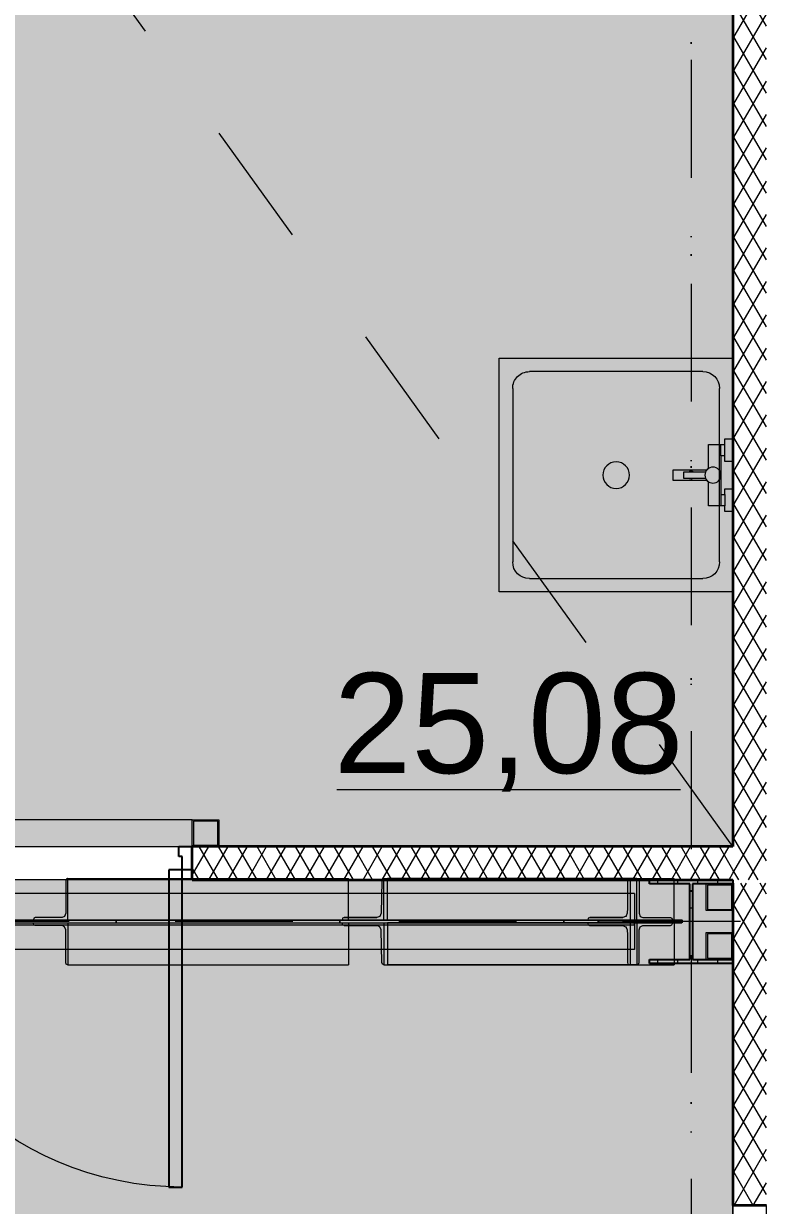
# Model space of a CAD drawing. Header units: millimetres. Extents: x -10605 to 104127, y -15987 to 52426.
# Drawn here: x 2000 to 4225, y 21150 to 24690 of the extents above; entities that cross this region are included whole.
import ezdxf
from ezdxf.enums import TextEntityAlignment as Align

# ---------------------------------------------------------------- set-up
doc = ezdxf.new("R2010")
doc.units = ezdxf.units.MM
doc.header["$MEASUREMENT"] = 0
for name, pattern in [('Dot & Dashed', [670.277762, 352.777767, -176.388884, 0, -141.111112]), ('roto_dd', [752.592, 376.296, -376.296]), ('Крупный пунктир', [634.99999, 0, -634.99999])]:
    doc.linetypes.add(name, pattern=pattern)
for name, color, linetype in [('Двери Archicad', 7, 'Continuous'), ('Зоны', 7, 'Continuous'), ('Металлический каркас здания', 7, 'Continuous'), ('Оси', 7, 'Continuous'), ('Стены', 7, 'Continuous')]:
    doc.layers.add(name, color=color, linetype=linetype)
for name, color, linetype, lineweight in [('Двери Archicad_Ном._пера__200', 7, 'Continuous', 0), ('Двери Archicad_Ном._пера__3', 7, 'Continuous', 0), ('Двери Archicad_Ном._пера__97', 7, 'Continuous', 35), ('Двери Archicad_Ном._пера__98', 7, 'Continuous', 25), ('Зоны_Ном._пера__87', 154, 'Continuous', 0), ('Мебель и  оборудование_Ном._пера__200', 7, 'Continuous', 0), ('Металлический каркас здания_Ном._пера__98', 7, 'Continuous', 25), ('Металлический каркас здания_Ном._пера__99', 7, 'Continuous', 15), ('Оси_Ном._пера__200', 7, 'Continuous', 0), ('Паспорта Зон Archicad_Ном._пера__100', 7, 'Continuous', 9), ('Сантехника_Ном._пера__99', 7, 'Continuous', 15), ('Стены _Ном._пера__97', 7, 'Continuous', 35)]:
    doc.layers.add(name, color=color, linetype=linetype, lineweight=lineweight)
for name, color, linetype, lineweight, true_color in [('Зоны_Ном._пера__2', 7, 'Continuous', 0, 0xc2747474), ('Металлический каркас здания_Ном._пера__51', 7, 'Continuous', 20, 0xc2002000), ('Металлический каркас здания_Ном._пера__53', 7, 'Continuous', 0, 0xc2006200)]:
    doc.layers.add(name, color=color, linetype=linetype, lineweight=lineweight, true_color=true_color)
doc.styles.add('РЎР“Р•РќР•Р\xa0РР\xa0_РЎРўРР›Р¬_1', font='arial.ttf')
pattern_1 = [(90, (0, 0), (-60, 0), [])]
pattern_2 = [(60, (0, 0), (-43.30127, 25), []), (120, (0, 0), (43.30127, 25), [])]

# ---------------------------------------------------------------- blocks, each defined once
blk = doc.blocks.new('Колонна SHS ГК 27')
at = {"layer": 'Металлический каркас здания_Ном._пера__99', "linetype": 'Continuous', "lineweight": 0, "true_color": 0xffffff}
h = blk.add_hatch(dxfattribs=at)
h.set_pattern_fill('Barabбs_tйglakц_бllу', style=0, pattern_type=2)
h.set_pattern_definition(pattern_1)
h.paths.add_polyline_path([(-40, -40), (40, -40), (40, 40), (-40, 40)])
h.paths.add_polyline_path([(-36.4, -36.4), (-36.4, 36.4), (36.4, 36.4), (36.4, -36.4)], flags=0)
at = {"layer": 'Металлический каркас здания_Ном._пера__99', "color": 7, "linetype": 'Continuous', "lineweight": 15}
for p, q in [((40, 40), (-40, 40)), ((-40, 40), (-40, -40)), ((-36.4, -36.4), (-36.4, 36.4)), ((-36.4, 36.4), (36.4, 36.4)), ((36.4, 36.4), (36.4, -36.4)), ((40, -40), (40, 40)), ((-40, -40), (40, -40)), ((36.4, -36.4), (-36.4, -36.4))]:
    blk.add_line(p, q, dxfattribs=at)
blk = doc.blocks.new('Труба Квадратного Сечения ГК SHS 27_5')
at = {"layer": 'Металлический каркас здания_Ном._пера__99', "color": 7, "linetype": 'Continuous', "lineweight": 15}
for p, q in [((505, 40), (0, 40)), ((0, 40), (0, 0)), ((1010, 40), (505, 40)), ((1010, 0), (1010, 40)), ((0, 0), (0, -40)), ((1010, -40), (1010, 0)), ((0, -40), (505, -40)), ((505, -40), (1010, -40))]:
    blk.add_line(p, q, dxfattribs=at)
blk = doc.blocks.new('Кладовая уборочного инвентаря_05_29', base_point=(2074.6, 25618))
at = {"layer": 'Зоны_Ном._пера__87', "linetype": 'Continuous', "lineweight": 0, "true_color": 0x001020}
blk.add_hatch(color=168, dxfattribs=at).paths.add_polyline_path([(4125, 28125), (-125, 28125), (-125, 22225), (4125, 22225)])
at = {"layer": 'Паспорта Зон Archicad_Ном._пера__100', "color": 7, "linetype": 'Continuous', "lineweight": 9}
blk.add_line((2937.8, 22395.4), (3967.4, 22395.4), dxfattribs=at)
at = {"layer": 'Паспорта Зон Archicad_Ном._пера__100', "color": 7, "lineweight": 9, "style": 'РЎР“Р•РќР•Р\xa0РР\xa0_РЎРўРР›Р¬_1'}
for tag, p in [('ROOM_NUMBER', (1969.6, 26358.4)), ('ROOM_AREA', (3452.6, 22594.9))]:
    blk.add_attdef(tag, text='', height=300, dxfattribs=at).set_placement(p, align=Align.MIDDLE_CENTER)
blk = doc.blocks.new('Тамбур_92_46', base_point=(1770.3, 20215.9))
at = {"layer": 'Зоны_Ном._пера__2', "linetype": 'Continuous', "lineweight": 0, "true_color": 0x1d1d1d}
blk.add_hatch(color=250, dxfattribs=at).paths.add_polyline_path([(4125, 17875), (4125, 22125), (-125, 22125), (-125, 17875)])
at = {"layer": 'Паспорта Зон Archicad_Ном._пера__100', "color": 7, "lineweight": 9, "style": 'РЎР“Р•РќР•Р\xa0РР\xa0_РЎРўРР›Р¬_1'}
for tag, p in [('ROOM_NUMBER', (1464.8, 20213.4)), ('ROOM_AREA', (3310, 18287))]:
    blk.add_attdef(tag, text='', height=300, dxfattribs=at).set_placement(p, align=Align.MIDDLE_CENTER)
blk = doc.blocks.new('Перекрытие_70', base_point=(3972, 21996))
at = {"layer": 'Металлический каркас здания_Ном._пера__98', "color": 7, "linetype": 'Continuous', "lineweight": 25, "flags": 128}
blk.add_lwpolyline([(3972, 21996), (3722, 21996), (3722, 22004), (3972, 22004)], close=True, dxfattribs=at)
blk = doc.blocks.new('Металлическая Двупольная дверь 27')
at = {"layer": 'Двери Archicad_Ном._пера__200', "color": 7, "linetype": 'Continuous', "lineweight": 0}
for p, q in [((-1100, 0), (-1150, 0)), ((-1150, 0), (-1150, -100)), ((-1100, -100), (-1100, 0)), ((1150, 0), (1100, 0)), ((1100, 0), (1100, -100)), ((1150, -100), (1150, 0)), ((-1150, -100), (-1100, -100)), ((1100, -100), (1150, -100))]:
    blk.add_line(p, q, dxfattribs=at)
at = {"layer": 'Двери Archicad_Ном._пера__3', "color": 7, "linetype": 'Continuous', "lineweight": 0}
for p, q in [((-1100, 1100), (-1100, 1020)), ((-1060, 1100), (-1100, 1100)), ((-1060, 1020), (-1060, 1100)), ((1060, 1020), (1060, 1100)), ((1060, 1100), (1100, 1100)), ((1100, 1100), (1100, 1020)), ((-1100, 1020), (-1060, 1020)), ((-1080, 1020), (-1080, 80)), ((1100, 1020), (1060, 1020)), ((1080, 1020), (1080, 80)), ((-1060, 80), (-1100, 80)), ((-1100, 80), (-1100, 0)), ((-1060, 0), (-1060, 80)), ((1060, 0), (1060, 80)), ((1060, 80), (1100, 80)), ((1100, 80), (1100, 0)), ((-1100, 0), (-1060, 0)), ((1100, 0), (1060, 0))]:
    blk.add_line(p, q, dxfattribs=at)
at = {"layer": 'Двери Archicad_Ном._пера__3', "color": 7, "linetype": 'Continuous', "lineweight": 0, "flags": 128}
for points in [[(-1100, 1020), (-1100, 80), (-1080, 80), (-1080, 1020)], [(-1080, 1020), (-1080, 80), (-1060, 80), (-1060, 1020)], [(1080, 1020), (1080, 80), (1060, 80), (1060, 1020)], [(1100, 1020), (1100, 80), (1080, 80), (1080, 1020)]]:
    blk.add_lwpolyline(points, close=True, dxfattribs=at)
at = {"layer": 'Двери Archicad_Ном._пера__3', "color": 7, "linetype": 'Continuous', "lineweight": 0}
for centre, start, end in [((-1100, 0), 0, 90), ((1100, 0), 90, 180)]:
    blk.add_arc(centre, 1100, start, end, dxfattribs=at)
at = {"layer": 'Двери Archicad_Ном._пера__97', "color": 7, "linetype": 'Continuous', "lineweight": 35}
for p, q in [((-1150, -100), (-1150, 0)), ((-1150, -100), (-1150, 0)), ((1150, -100), (1150, 0)), ((1150, -100), (1150, 0))]:
    blk.add_line(p, q, dxfattribs=at)
blk = doc.blocks.new('Стена_17', base_point=(4125, 28125))
at = {"layer": 'Стены', "linetype": 'Continuous', "lineweight": 0, "true_color": 0x000000}
h = blk.add_hatch(dxfattribs=at)
h.set_pattern_fill('Batt_Insulation__3_', color=18, style=0, pattern_type=2)
h.set_pattern_definition(pattern_2)
h.paths.add_polyline_path([(4225, 22125), (4225, 28125), (4125, 28125), (4125, 22125)])
h = blk.add_hatch(dxfattribs=at)
h.set_pattern_fill('Batt_Insulation__3_', color=18, style=0, pattern_type=2)
h.set_pattern_definition(pattern_2)
h.paths.add_polyline_path([(4125, 22115), (4125, 21150), (4225, 21150), (4225, 22115)])
at = {"layer": 'Стены _Ном._пера__97', "color": 7, "linetype": 'Continuous', "lineweight": 35}
blk.add_line((4225, 21150), (4125, 21150), dxfattribs=at)
at = {"layer": 'Стены _Ном._пера__97', "color": 7, "linetype": 'Continuous', "lineweight": 35, "flags": 128}
for points in [[(4125, 28125), (4125, 22225)], [(4125, 22115), (4125, 21150)]]:
    blk.add_lwpolyline(points, dxfattribs=at)
at = {"layer": 'Двери Archicad', "color": 7, "linetype": 'Continuous', "lineweight": 50, "zscale": 1000, "rotation": 89.9999999999999}
blk.add_blockref('Металлическая Двупольная дверь 27', (4125, 20000), dxfattribs=at)
blk = doc.blocks.new('Однопольная Дверь 27')
at = {"layer": 'Двери Archicad_Ном._пера__3', "color": 7, "linetype": 'Continuous', "lineweight": 0}
blk.add_arc((475, 0), 950, 90, 180, dxfattribs=at)
at = {"layer": 'Двери Archicad_Ном._пера__97', "color": 7, "linetype": 'Continuous', "lineweight": 35}
for p, q in [((-505, 30), (-505, 0)), ((-505, 0), (-505, -70)), ((-505, 0), (-505, -70)), ((505, 30), (505, 0)), ((505, 0), (505, -70)), ((505, 0), (505, -70))]:
    blk.add_line(p, q, dxfattribs=at)
at = {"layer": 'Двери Archicad_Ном._пера__98', "color": 7, "linetype": 'Continuous', "lineweight": 25}
for p, q in [((435, 0), (435, 950)), ((435, 950), (475, 950)), ((475, 950), (475, 0)), ((-475, 0), (-505, 0)), ((-505, 0), (-505, -70)), ((-475, -40), (-475, 0)), ((475, 0), (435, 0)), ((505, 0), (475, 0)), ((475, 0), (475, -40)), ((505, -70), (505, 0)), ((-505, -70), (-465, -70)), ((-465, -40), (-475, -40)), ((-465, -70), (-465, -40)), ((475, -40), (465, -40)), ((465, -40), (465, -70)), ((465, -70), (505, -70))]:
    blk.add_line(p, q, dxfattribs=at)
blk = doc.blocks.new('Стена_135', base_point=(-125, 22175))
at = {"layer": 'Стены', "linetype": 'Continuous', "lineweight": 0, "true_color": 0x000000}
h = blk.add_hatch(dxfattribs=at)
h.set_pattern_fill('Batt_Insulation__3_', color=18, style=0, pattern_type=2)
h.set_pattern_definition(pattern_2)
h.paths.add_polyline_path([(-125, 22125), (1495.2, 22125), (1495.2, 22225), (-125, 22225)])
h = blk.add_hatch(dxfattribs=at)
h.set_pattern_fill('Batt_Insulation__3_', color=18, style=0, pattern_type=2)
h.set_pattern_definition(pattern_2)
h.paths.add_polyline_path([(2505.2, 22125), (4125, 22125), (4125, 22225), (2505.2, 22225)])
at = {"layer": 'Стены _Ном._пера__97', "color": 7, "linetype": 'Continuous', "lineweight": 35}
for p, q in [((1495.2, 22155), (1495.2, 22225)), ((2505.2, 22155), (2505.2, 22225)), ((1495.2, 22125), (1495.2, 22155)), ((2505.2, 22125), (2505.2, 22155))]:
    blk.add_line(p, q, dxfattribs=at)
at = {"layer": 'Стены _Ном._пера__97', "color": 7, "linetype": 'Continuous', "lineweight": 35, "flags": 128}
for points in [[(1495.2, 22225), (-125, 22225)], [(4125, 22225), (2505.2, 22225)], [(-125, 22125), (1495.2, 22125)], [(2505.2, 22125), (4125, 22125)]]:
    blk.add_lwpolyline(points, dxfattribs=at)
at = {"layer": 'Двери Archicad', "color": 7, "linetype": 'Continuous', "lineweight": 50, "xscale": -1, "zscale": 1000, "rotation": 180}
blk.add_blockref('Однопольная Дверь 27', (2000.2, 22155), dxfattribs=at)
blk = doc.blocks.new('Колонна Универсальная 27')
at = {"layer": 'Металлический каркас здания_Ном._пера__98', "linetype": 'Continuous', "lineweight": 0, "true_color": 0xffffff}
h = blk.add_hatch(dxfattribs=at)
h.set_pattern_fill('Barabбs_tйglakц_бllу', style=0, pattern_type=2)
h.set_pattern_definition(pattern_1)
h.paths.add_polyline_path([(-125, -125), (125, -125), (125, -113), (4, -113), (4, 113), (125, 113), (125, 125), (-125, 125), (-125, 113), (-4, 113), (-4, -113), (-125, -113)])
at = {"layer": 'Металлический каркас здания_Ном._пера__98', "color": 7, "linetype": 'Continuous', "lineweight": 25}
for p, q in [((125, 125), (-125, 125)), ((-125, 125), (-125, 113)), ((-125, 113), (-4, 113)), ((-4, 113), (-4, -113)), ((4, -113), (4, 113)), ((4, 113), (125, 113)), ((125, 113), (125, 125)), ((-4, -113), (-125, -113)), ((-125, -113), (-125, -125)), ((-125, -125), (125, -125)), ((125, -113), (4, -113)), ((125, -125), (125, -113))]:
    blk.add_line(p, q, dxfattribs=at)
blk = doc.blocks.new('Двутавp К 26020-83 27_4')
at = {"layer": 'Металлический каркас здания_Ном._пера__98', "color": 7, "linetype": 'Крупный пунктир', "lineweight": 25}
blk.add_line((0, 0), (39750, 0), dxfattribs=at)
blk = doc.blocks.new('Ванна Моечная 27')
at = {"layer": 'Сантехника_Ном._пера__99', "color": 7, "linetype": 'Continuous', "lineweight": 15}
for p, q in [((-58, -24), (-92, -24)), ((58, -24), (92, -24)), ((-260, -40), (260, -40)), ((-58, -36), (-92, -36)), ((58, -36), (92, -36)), ((-310, -610), (-310, -90)), ((-10, -81.8), (-10, -147)), ((10, -147), (10, -81.8)), ((310, -90), (310, -610)), ((-10, -147), (10, -147)), ((260, -660), (-260, -660))]:
    blk.add_line(p, q, dxfattribs=at)
at = {"layer": 'Сантехника_Ном._пера__99', "color": 7, "linetype": 'Continuous', "lineweight": 15, "flags": 128}
blk.add_lwpolyline([(-350, -700), (350, -700), (350, 0), (-350, 0)], close=True, dxfattribs=at)
blk.add_lwpolyline([(-16.2, -178.7), (16.2, -178.7), (16.2, -128.3), (16.2, -115), (16.2, -77.7, 0.06464), (20.2, -73), (92, -73), (92, -24), (109, -24), (109, 0), (41, 0), (41, -24), (58, -24), (58, -36), (-58, -36), (-58, -24), (-41, -24), (-41, 0), (-109, 0), (-109, -24), (-92, -24), (-92, -73), (-20.2, -73, 0.06464), (-16.2, -77.7)], format="xyb", close=True, dxfattribs=at)
at = {"layer": 'Сантехника_Ном._пера__99', "color": 7, "linetype": 'Continuous', "lineweight": 15}
for centre, radius in [((0, -60), 24), ((0, -350), 40)]:
    blk.add_circle(centre, radius, dxfattribs=at)
for centre, radius, start, end in [((-260, -90), 50, 90, 180), ((260, -90), 50, 0, 90), ((0, -125.4), 12, 146.4033, 213.5967), ((0, -125.4), 12, 326.4033, 33.5967), ((-260, -610), 50, 180, 270), ((260, -610), 50, 270, 0)]:
    blk.add_arc(centre, radius, start, end, dxfattribs=at)
blk = doc.blocks.new('Стандартный Маркер Сетки')
at = {"layer": 'Оси_Ном._пера__200', "color": 7, "linetype": 'Dot & Dashed', "lineweight": 0}
blk.add_line((0, 0), (107805.4, 0), dxfattribs=at)
at = {"layer": 'Оси_Ном._пера__200', "color": 7, "lineweight": 0, "style": 'РЎР“Р•РќР•Р\xa0РР\xa0_РЎРўРР›Р¬_1'}
blk.add_attdef('AC_MarkerText_1', text='', height=300, dxfattribs=at).set_placement((108205.4, 150), align=Align.TOP_CENTER)
blk = doc.blocks.new('Морф_392')
at = {"layer": 'Металлический каркас здания_Ном._пера__99', "color": 7, "linetype": 'Continuous', "lineweight": 15, "flags": 128}
for points in [[(169.8, 21996), (169.8, 21995.5), (169.8, 21991.6)], [(169.8, 21996), (3829.7, 21996)], [(169.8, 21991.6), (169.8, 21990)], [(169.8, 21990), (169.8, 21986.8)], [(169.8, 21990), (3829.7, 21990)], [(169.8, 21986.8), (169.8, 21979), (169.8, 21921.5), (169.8, 21917.6)], [(3829.7, 21996), (3829.7, 21995.6), (3829.7, 21991.6)], [(3829.7, 21990), (3829.7, 21995.6)], [(3829.7, 21991.6), (3829.7, 21990)], [(3829.7, 21991.5), (3829.7, 21979.1), (3829.7, 21921.5), (3829.7, 21917.6)], [(3829.7, 21990), (3829.7, 21986.8)], [(3829.7, 21986.8), (3829.7, 21979.1), (3829.7, 21918)], [(169.8, 21917.6), (169.8, 21916)], [(3829.7, 21916), (169.8, 21916)], [(3829.7, 21917.6), (3829.7, 21916.1), (3829.7, 21916)]]:
    blk.add_lwpolyline(points, dxfattribs=at)
blk = doc.blocks.new('Морф_399')
at = {"layer": 'Металлический каркас здания_Ном._пера__99', "color": 7, "linetype": 'Continuous', "lineweight": 15, "flags": 128}
for points in [[(2029.1, 21996), (2132.6, 21996)], [(2030.7, 21989.9), (2029.1, 21994.5), (2029.1, 21996)], [(2122.8, 21984.2), (2115.2, 21988), (2034.5, 21988), (2030.7, 21989.9)], [(2127.6, 21872.9), (2126, 21877.5), (2126, 21975), (2122.8, 21984.2)], [(2132.6, 21996), (2973.2, 21996)], [(2132.6, 21996), (2132.6, 21871)], [(2973.2, 21996), (2973.2, 21871)], [(2132.6, 21871), (2131.4, 21871), (2127.6, 21872.9)], [(2132.6, 21871), (2973.2, 21871)]]:
    blk.add_lwpolyline(points, dxfattribs=at)
blk = doc.blocks.new('Морф_400')
at = {"layer": 'Металлический каркас здания_Ном._пера__99', "color": 7, "linetype": 'Continuous', "lineweight": 15, "flags": 128}
for points in [[(3836.7, 21996), (3090.2, 21996)], [(3090.2, 21996), (3090.2, 21871)], [(3943.9, 21996), (3836.7, 21996)], [(3836.7, 21996), (3836.7, 21871)], [(3841.9, 21872.9), (3843.6, 21877.5), (3843.6, 21975), (3846.8, 21984.2)], [(3846.8, 21984.2), (3854.7, 21988), (3938.3, 21988), (3942.3, 21989.9)], [(3942.3, 21989.9), (3943.9, 21994.5), (3943.9, 21996)], [(3836.7, 21871), (3090.2, 21871)], [(3836.7, 21871), (3838, 21871), (3841.9, 21872.9)]]:
    blk.add_lwpolyline(points, dxfattribs=at)
blk = doc.blocks.new('Морф_401')
at = {"layer": 'Металлический каркас здания_Ном._пера__53', "linetype": 'Continuous', "lineweight": 0, "true_color": 0x006200}
blk.add_hatch(color=98, dxfattribs=at).paths.add_polyline_path([(3816.6, 21996), (3689.8, 21996), (3689.8, 21994.7), (3689.7, 21994.5), (3691.4, 21990.6), (3691.4, 21989.9), (3695.4, 21988.3), (3696.1, 21988), (3711.7, 21988), (3795.2, 21988), (3803.1, 21984.8), (3804.6, 21984.2), (3805.2, 21982.8), (3808.5, 21975), (3808.8, 21960.2), (3808.8, 21877.5), (3810.4, 21873.6), (3810.7, 21872.9), (3814.6, 21871.3), (3815.1, 21871), (3815.3, 21871), (3816.6, 21871)])
at = {"layer": 'Металлический каркас здания_Ном._пера__51', "color": 98, "linetype": 'Continuous', "lineweight": 20, "true_color": 0x002000}
for q in [(3689.8, 21996), (3816.6, 21871)]:
    blk.add_line((3816.6, 21996), q, dxfattribs=at)
at = {"layer": 'Металлический каркас здания_Ном._пера__51', "color": 98, "linetype": 'Continuous', "lineweight": 20, "true_color": 0x002000, "flags": 128}
for points in [[(3689.8, 21996), (3689.8, 21994.7), (3689.7, 21994.5)], [(3689.7, 21994.5), (3691.4, 21990.6), (3691.4, 21989.9)], [(3691.4, 21989.9), (3695.4, 21988.3), (3696.1, 21988), (3711.7, 21988), (3795.2, 21988), (3803.1, 21984.8), (3804.6, 21984.2)], [(3804.6, 21984.2), (3805.2, 21982.8), (3808.5, 21975), (3808.8, 21960.2), (3808.8, 21877.5), (3810.4, 21873.6), (3810.7, 21872.9)], [(3810.7, 21872.9), (3814.6, 21871.3), (3815.1, 21871), (3815.3, 21871), (3816.6, 21871)]]:
    blk.add_lwpolyline(points, dxfattribs=at)
at = {"layer": 'Металлический каркас здания_Ном._пера__99', "color": 7, "linetype": 'Continuous', "lineweight": 15, "flags": 128}
for points in [[(2955.6, 21989.9), (2955.2, 21994.6), (2955.6, 21996)], [(2955.6, 21996), (3078.8, 21996)], [(3067.2, 21984.2), (3058, 21988.1), (2960.2, 21988), (2955.6, 21989.9)], [(2960.2, 21988), (3058.2, 21988)], [(3074.9, 21872.9), (3072.9, 21877.5), (3071.1, 21975.1), (3067.2, 21984.2)], [(3078.8, 21996), (3816.6, 21996)], [(3078.8, 21996), (3078.8, 21871)], [(3696.1, 21988), (3795.3, 21988)], [(3816.6, 21996), (3948.8, 21996)], [(3948.8, 21996), (3948.8, 21871)], [(3078.8, 21871), (3077.8, 21871.1), (3074.9, 21872.9)], [(3078.8, 21871), (3816.6, 21871)], [(3816.6, 21871), (3948.8, 21871)]]:
    blk.add_lwpolyline(points, dxfattribs=at)
blk = doc.blocks.new('Морф_402')
at = {"layer": 'Металлический каркас здания_Ном._пера__99', "color": 7, "linetype": 'Continuous', "lineweight": 15, "flags": 128}
for points in [[(2127.6, 22127.1), (2126, 22122.5), (2126, 22025), (2122.8, 22015.8)], [(2132.6, 22129), (2131.4, 22129), (2127.6, 22127.1)], [(2132.6, 22004), (2132.6, 22129)], [(2132.6, 22129), (2973.2, 22129)], [(2973.2, 22004), (2973.2, 22129)], [(2030.7, 22010.1), (2029.1, 22005.5), (2029.1, 22004)], [(2029.1, 22004), (2132.6, 22004)], [(2122.8, 22015.8), (2115.2, 22012), (2034.5, 22012), (2030.7, 22010.1)], [(2132.6, 22004), (2973.2, 22004)]]:
    blk.add_lwpolyline(points, dxfattribs=at)
blk = doc.blocks.new('Морф_403')
at = {"layer": 'Металлический каркас здания_Ном._пера__99', "color": 7, "linetype": 'Continuous', "lineweight": 15, "flags": 128}
for points in [[(3090.2, 22004), (3090.2, 22129)], [(3836.7, 22129), (3090.2, 22129)], [(3836.7, 22129), (3838, 22129), (3841.9, 22127.1)], [(3836.7, 22004), (3836.7, 22129)], [(3841.9, 22127.1), (3843.6, 22122.5), (3843.6, 22025), (3846.8, 22015.8)], [(3836.7, 22004), (3090.2, 22004)], [(3943.9, 22004), (3836.7, 22004)], [(3846.8, 22015.8), (3854.7, 22012), (3938.3, 22012), (3942.3, 22010.1)], [(3942.3, 22010.1), (3943.9, 22005.5), (3943.9, 22004)]]:
    blk.add_lwpolyline(points, dxfattribs=at)
blk = doc.blocks.new('Морф_404')
at = {"layer": 'Металлический каркас здания_Ном._пера__53', "linetype": 'Continuous', "lineweight": 0, "true_color": 0x006200}
blk.add_hatch(color=98, dxfattribs=at).paths.add_polyline_path([(3816.6, 22004), (3816.6, 22129), (3815.3, 22129), (3815.1, 22129), (3814.6, 22128.7), (3810.7, 22127.1), (3810.4, 22126.4), (3808.8, 22122.5), (3808.8, 22039.8), (3808.5, 22025), (3805.2, 22017.2), (3804.6, 22015.8), (3803.1, 22015.2), (3795.2, 22012), (3711.7, 22012), (3696.1, 22012), (3695.4, 22011.7), (3691.4, 22010.1), (3691.4, 22009.4), (3689.7, 22005.5), (3689.8, 22005.3), (3689.8, 22004)])
at = {"layer": 'Металлический каркас здания_Ном._пера__51', "color": 98, "linetype": 'Continuous', "lineweight": 20, "true_color": 0x002000}
for p, q in [((3816.6, 22129), (3816.6, 22004)), ((3816.6, 22004), (3689.8, 22004))]:
    blk.add_line(p, q, dxfattribs=at)
at = {"layer": 'Металлический каркас здания_Ном._пера__51', "color": 98, "linetype": 'Continuous', "lineweight": 20, "true_color": 0x002000, "flags": 128}
for points in [[(3810.7, 22127.1), (3810.4, 22126.4), (3808.8, 22122.5), (3808.8, 22039.8), (3808.5, 22025), (3805.2, 22017.2), (3804.6, 22015.8)], [(3816.6, 22129), (3815.3, 22129), (3815.1, 22129), (3814.6, 22128.7), (3810.7, 22127.1)], [(3691.4, 22010.1), (3691.4, 22009.4), (3689.7, 22005.5)], [(3689.7, 22005.5), (3689.8, 22005.3), (3689.8, 22004)], [(3804.6, 22015.8), (3803.1, 22015.2), (3795.2, 22012), (3711.7, 22012), (3696.1, 22012), (3695.4, 22011.7), (3691.4, 22010.1)]]:
    blk.add_lwpolyline(points, dxfattribs=at)
at = {"layer": 'Металлический каркас здания_Ном._пера__99', "color": 7, "linetype": 'Continuous', "lineweight": 15, "flags": 128}
for points in [[(3074.9, 22127.1), (3072.9, 22122.5), (3071.1, 22024.9), (3067.2, 22015.8)], [(3078.8, 22129), (3077.8, 22128.9), (3074.9, 22127.1)], [(3078.8, 22004), (3078.8, 22129)], [(3078.8, 22129), (3816.6, 22129)], [(3816.6, 22129), (3948.8, 22129)], [(3948.8, 22004), (3948.8, 22129)], [(2955.6, 22010.1), (2955.2, 22005.4), (2955.6, 22004)], [(3067.2, 22015.8), (3058, 22011.9), (2960.2, 22012), (2955.6, 22010.1)], [(2955.6, 22004), (3078.8, 22004)], [(2960.2, 22012), (3058.2, 22012)], [(3078.8, 22004), (3816.6, 22004)], [(3696.1, 22012), (3795.3, 22012)], [(3816.6, 22004), (3948.8, 22004)]]:
    blk.add_lwpolyline(points, dxfattribs=at)
blk = doc.blocks.new('Морф_405')
at = {"layer": 'Металлический каркас здания_Ном._пера__99', "color": 7, "linetype": 'Continuous', "lineweight": 15, "flags": 128}
for points in [[(169.8, 22004), (169.7, 22020.9), (169.8, 22084)], [(169.8, 22083.9), (169.8, 22084)], [(3829.7, 22084), (169.8, 22084)], [(169.8, 22084), (169.8, 22004)], [(169.8, 22082), (169.8, 22083.9)], [(3829.7, 22084), (3829.7, 22004)], [(169.8, 22008.5), (169.7, 22004.4)], [(169.8, 22004), (169.7, 22004.4)], [(3829.7, 22004), (169.8, 22004)]]:
    blk.add_lwpolyline(points, dxfattribs=at)
blk = doc.blocks.new('Стандартный Маркер Сетки_4')
at = {"layer": 'Оси_Ном._пера__200', "color": 7, "linetype": 'Dot & Dashed', "lineweight": 0}
blk.add_line((0, 0), (55187, 0), dxfattribs=at)
at = {"layer": 'Оси_Ном._пера__200', "color": 7, "lineweight": 0, "style": 'РЎР“Р•РќР•Р\xa0РР\xa0_РЎРўРР›Р¬_1'}
blk.add_attdef('AC_MarkerText_1', text='', height=300, rotation=90, dxfattribs=at).set_placement((55368.5, -68.6), align=Align.TOP_CENTER)

msp = doc.modelspace()

# ---------------------------------------------------------------- linework, layer by layer
at = {"layer": 'Зоны_Ном._пера__2', "color": 8, "linetype": 'Continuous', "lineweight": 0, "true_color": 0x747474, "flags": 128}
msp.add_lwpolyline([(4125, 17875), (4125, 22125.00005), (-125, 22125.00005), (-125, 17875)], close=True, dxfattribs=at)
at = {"layer": 'Зоны_Ном._пера__87', "color": 154, "linetype": 'Continuous', "lineweight": 0, "flags": 128}
msp.add_lwpolyline([(4125, 28125.00005), (-125, 28125.00005), (-125, 22225.00005), (4125, 22225.00005)], close=True, dxfattribs=at)
at = {"layer": 'Мебель и  оборудование_Ном._пера__200', "color": 7, "linetype": 'roto_dd', "lineweight": 0, "flags": 128}
msp.add_lwpolyline([(4125, 22225.00005), (-125, 28125.00005)], dxfattribs=at)

# ---------------------------------------------------------------- block references
at = {"layer": 'Зоны', "color": 7, "linetype": 'Continuous', "lineweight": 9}
ref = msp.add_blockref('Кладовая уборочного инвентаря_05_29', (2074.5983, 25618.00955), dxfattribs=at)
ref.add_attrib('ROOM_AREA', '25,08', dxfattribs={"layer": 'Паспорта Зон Archicad_Ном._пера__100', "color": 7, "lineweight": 9, "height": 300, "style": 'РЎР“Р•РќР•Р\xa0РР\xa0_РЎРўРР›Р¬_1'}).set_placement((3452.57897, 22594.85718), align=Align.MIDDLE_CENTER)
msp.add_blockref('Тамбур_92_46', (1770.31066, 20215.91487), dxfattribs=at)
at = {"layer": 'Металлический каркас здания', "color": 7, "linetype": 'Continuous', "lineweight": 9, "xscale": -1, "zscale": 1000, "rotation": 90}
msp.add_blockref('Двутавp К 26020-83 27_4', (4000, 39875.00005), dxfattribs=at)
at = {"layer": 'Металлический каркас здания', "linetype": 'Continuous', "lineweight": 0}
for name in ['Морф_402', 'Морф_404', 'Морф_403', 'Морф_405', 'Морф_392', 'Морф_399', 'Морф_401', 'Морф_400']:
    msp.add_blockref(name, (0, 0), dxfattribs=at)
at = {"layer": 'Металлический каркас здания', "color": 7, "linetype": 'Continuous', "lineweight": 25}
msp.add_blockref('Перекрытие_70', (3971.99722, 21996.00005), dxfattribs=at)
at = {"layer": 'Металлический каркас здания_Ном._пера__98', "color": 7, "linetype": 'Continuous', "lineweight": 25, "xscale": -1, "zscale": 1000}
msp.add_blockref('Колонна Универсальная 27', (4000, 22000.00005), dxfattribs=at)
at = {"layer": 'Металлический каркас здания_Ном._пера__99', "color": 7, "linetype": 'Continuous', "lineweight": 15, "zscale": 1000, "rotation": 180}
msp.add_blockref('Труба Квадратного Сечения ГК SHS 27_5', (2505.22895, 22265.00005), dxfattribs=at)
at = {"layer": 'Металлический каркас здания_Ном._пера__99', "color": 7, "linetype": 'Continuous', "lineweight": 15, "xscale": -1, "zscale": 1000, "rotation": 180}
msp.add_blockref('Колонна SHS ГК 27', (2545.22895, 22265.00005), dxfattribs=at)
at = {"layer": 'Металлический каркас здания_Ном._пера__99', "color": 7, "linetype": 'Continuous', "lineweight": 15, "xscale": -1, "zscale": 1000}
for p in [(4085, 22073.00005), (4085, 21927.00005)]:
    msp.add_blockref('Колонна SHS ГК 27', p, dxfattribs=at)
at = {"layer": 'Оси', "color": 8, "linetype": 'Continuous', "lineweight": 0, "true_color": 0x747474, "zscale": 1000, "rotation": 270}
msp.add_blockref('Стандартный Маркер Сетки_4', (4000, 40000.00005), dxfattribs=at)
at = {"layer": 'Оси', "color": 8, "linetype": 'Continuous', "lineweight": 0, "true_color": 0x747474, "xscale": -1, "zscale": 1000}
msp.add_blockref('Стандартный Маркер Сетки', (98000.00007, 22000.00005), dxfattribs=at)
at = {"layer": 'Сантехника_Ном._пера__99', "color": 7, "linetype": 'Continuous', "lineweight": 15, "xscale": -1, "zscale": 1000, "rotation": 270}
msp.add_blockref('Ванна Моечная 27', (4125, 23337.50004), dxfattribs=at)
at = {"layer": 'Стены', "color": 7, "lineweight": 35}
for name, p in [('Стена_17', (4125, 28125.00005)), ('Стена_135', (-125, 22175.00005))]:
    msp.add_blockref(name, p, dxfattribs=at)

doc.saveas('drawing.dxf')
